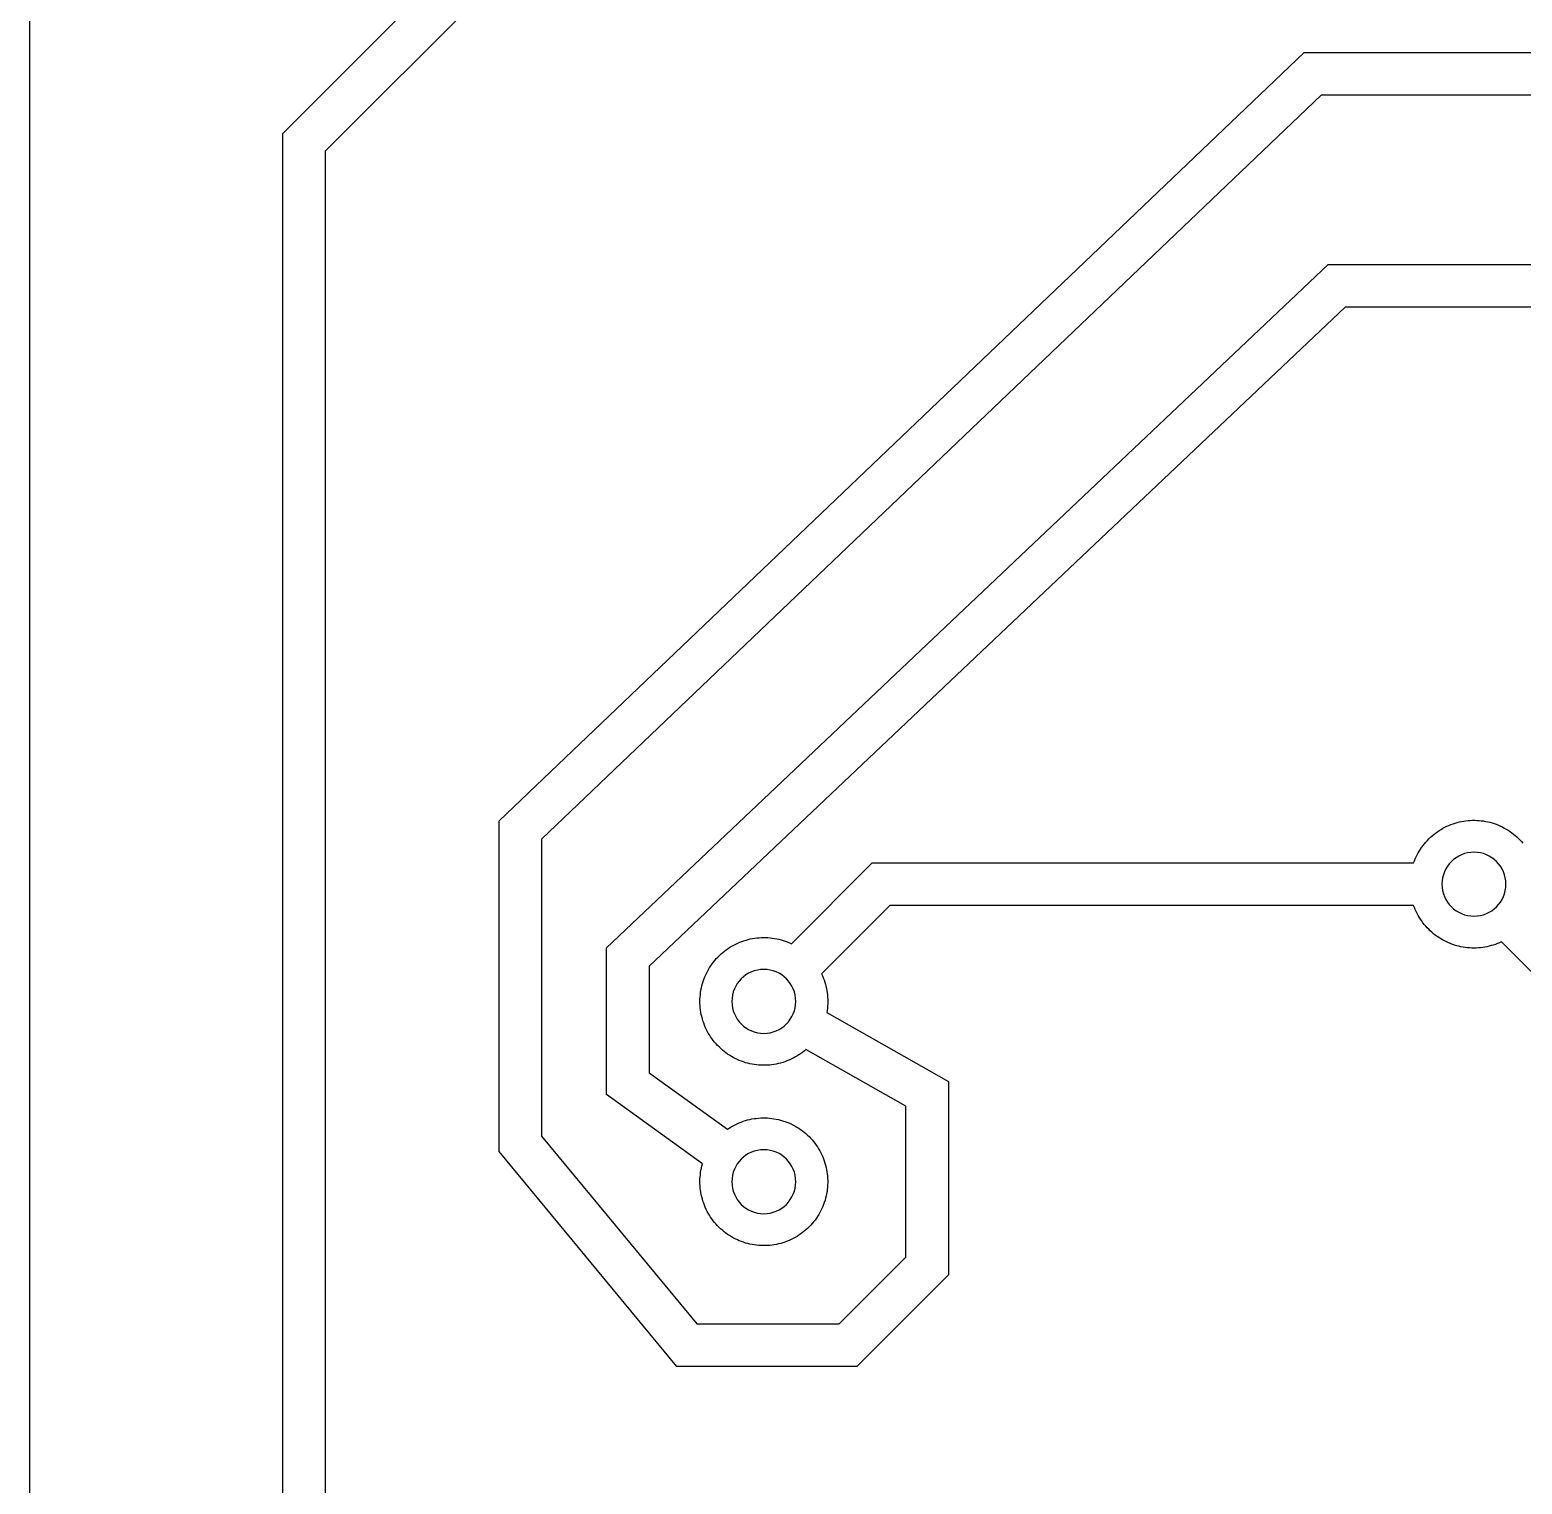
# Model space of a CAD drawing. Extents: x 77.4 to 152.4, y 0 to 50.
# Drawn here: x 77.38 to 98.4, y 18 to 38.49 of the extents above; entities that cross this region are included whole.
import ezdxf

# ---------------------------------------------------------------- set-up
doc = ezdxf.new("R2010")
doc.units = 0
doc.layers.add('DEFAULT', color=7, linetype='CONTINUOUS')

msp = doc.modelspace()

# ---------------------------------------------------------------- linework, layer by layer
at = {"layer": 'DEFAULT'}
for p, q in [((77.378, 0), (77.378, 50)), ((80.939, 37.025), (84.204, 40.29)), ((84.629, 39.866), (81.539, 36.777)), ((83.986, 27.344), (95.325, 38.166)), ((95.325, 38.166), (118.784, 38.166)), ((95.566, 37.566), (84.586, 27.087)), ((119.044, 37.566), (95.566, 37.566)), ((80.939, 11.344), (80.939, 37.025)), ((81.539, 36.777), (81.539, 11.592)), ((85.499, 25.557), (95.666, 35.179)), ((95.666, 35.179), (131.125, 35.179)), ((95.905, 34.579), (86.099, 25.299)), ((130.877, 34.579), (95.905, 34.579)), ((83.986, 22.69), (83.986, 27.344)), ((97.483, 27.323), (97.513, 27.33)), ((97.513, 27.33), (97.543, 27.337)), ((97.543, 27.337), (97.574, 27.342)), ((97.574, 27.342), (97.605, 27.347)), ((97.605, 27.347), (97.636, 27.35)), ((97.636, 27.35), (97.667, 27.352)), ((97.667, 27.352), (97.698, 27.354)), ((97.698, 27.354), (97.729, 27.354)), ((97.729, 27.354), (97.76, 27.353)), ((97.76, 27.353), (97.791, 27.351)), ((97.791, 27.351), (97.822, 27.348)), ((97.822, 27.348), (97.853, 27.344)), ((97.853, 27.344), (97.883, 27.338)), ((97.883, 27.338), (97.914, 27.332)), ((97.914, 27.332), (97.944, 27.325)), ((97.106, 27.114), (97.129, 27.135)), ((97.129, 27.135), (97.153, 27.155)), ((97.153, 27.155), (97.177, 27.174)), ((97.177, 27.174), (97.203, 27.192)), ((97.203, 27.192), (97.228, 27.209)), ((97.228, 27.209), (97.255, 27.226)), ((97.255, 27.226), (97.282, 27.241)), ((97.282, 27.241), (97.309, 27.256)), ((97.309, 27.256), (97.337, 27.27)), ((97.337, 27.27), (97.365, 27.282)), ((97.365, 27.282), (97.394, 27.294)), ((97.394, 27.294), (97.424, 27.305)), ((97.424, 27.305), (97.453, 27.314)), ((97.453, 27.314), (97.483, 27.323)), ((97.944, 27.325), (97.974, 27.317)), ((97.974, 27.317), (98.004, 27.307)), ((98.004, 27.307), (98.033, 27.297)), ((98.033, 27.297), (98.062, 27.285)), ((98.062, 27.285), (98.09, 27.273)), ((98.09, 27.273), (98.119, 27.26)), ((98.119, 27.26), (98.146, 27.245)), ((98.146, 27.245), (98.173, 27.23)), ((98.173, 27.23), (98.2, 27.214)), ((98.2, 27.214), (98.226, 27.197)), ((98.226, 27.197), (98.251, 27.179)), ((98.251, 27.179), (98.276, 27.16)), ((98.276, 27.16), (98.3, 27.14)), ((98.3, 27.14), (98.323, 27.12)), ((98.323, 27.12), (98.346, 27.098)), ((84.586, 27.087), (84.586, 22.906)), ((96.933, 26.895), (96.949, 26.922)), ((96.949, 26.922), (96.966, 26.948)), ((96.966, 26.948), (96.983, 26.974)), ((96.983, 26.974), (97.001, 26.999)), ((97.001, 26.999), (97.021, 27.023)), ((97.021, 27.023), (97.041, 27.047)), ((97.041, 27.047), (97.062, 27.07)), ((97.062, 27.07), (97.083, 27.093)), ((97.083, 27.093), (97.106, 27.114)), ((98.346, 27.098), (98.368, 27.076)), ((98.368, 27.076), (98.389, 27.053)), ((98.389, 27.053), (98.409, 27.03)), ((88.104, 25.615), (89.243, 26.754)), ((89.243, 26.754), (96.869, 26.754)), ((96.869, 26.754), (96.88, 26.783)), ((96.88, 26.783), (96.892, 26.812)), ((96.892, 26.812), (96.905, 26.84)), ((96.905, 26.84), (96.918, 26.868)), ((96.918, 26.868), (96.933, 26.895)), ((89.492, 26.154), (88.529, 25.191)), ((96.869, 26.154), (89.492, 26.154)), ((96.88, 26.125), (96.869, 26.154)), ((96.891, 26.097), (96.88, 26.125)), ((96.904, 26.069), (96.891, 26.097)), ((96.918, 26.041), (96.904, 26.069)), ((96.932, 26.014), (96.918, 26.041)), ((96.948, 25.987), (96.932, 26.014)), ((96.964, 25.961), (96.948, 25.987)), ((96.982, 25.936), (96.964, 25.961)), ((97, 25.911), (96.982, 25.936)), ((97.019, 25.887), (97, 25.911)), ((97.039, 25.863), (97.019, 25.887)), ((97.059, 25.84), (97.039, 25.863)), ((87.377, 25.636), (87.406, 25.647)), ((87.406, 25.647), (87.435, 25.658)), ((87.435, 25.658), (87.465, 25.667)), ((87.465, 25.667), (87.495, 25.675)), ((87.495, 25.675), (87.525, 25.682)), ((87.525, 25.682), (87.556, 25.688)), ((87.556, 25.688), (87.587, 25.693)), ((87.587, 25.693), (87.618, 25.697)), ((87.618, 25.697), (87.649, 25.7)), ((87.649, 25.7), (87.68, 25.702)), ((87.68, 25.702), (87.711, 25.703)), ((87.711, 25.703), (87.743, 25.702)), ((87.743, 25.702), (87.774, 25.701)), ((87.774, 25.701), (87.805, 25.699)), ((87.805, 25.699), (87.836, 25.695)), ((87.836, 25.695), (87.867, 25.69)), ((87.867, 25.69), (87.898, 25.684)), ((87.898, 25.684), (87.928, 25.678)), ((87.928, 25.678), (87.958, 25.67)), ((87.958, 25.67), (87.988, 25.661)), ((87.988, 25.661), (88.018, 25.651)), ((88.018, 25.651), (88.047, 25.64)), ((97.081, 25.818), (97.059, 25.84)), ((97.103, 25.797), (97.081, 25.818)), ((97.126, 25.776), (97.103, 25.797)), ((97.149, 25.756), (97.126, 25.776)), ((97.173, 25.737), (97.149, 25.756)), ((97.198, 25.719), (97.173, 25.737)), ((97.224, 25.701), (97.198, 25.719)), ((97.25, 25.685), (97.224, 25.701)), ((97.276, 25.669), (97.25, 25.685)), ((97.303, 25.655), (97.276, 25.669)), ((97.331, 25.641), (97.303, 25.655)), ((85.499, 23.491), (85.499, 25.557)), ((87.068, 25.427), (87.091, 25.45)), ((87.091, 25.45), (87.113, 25.471)), ((87.113, 25.471), (87.137, 25.491)), ((87.137, 25.491), (87.161, 25.511)), ((87.161, 25.511), (87.186, 25.53)), ((87.186, 25.53), (87.212, 25.548)), ((87.212, 25.548), (87.238, 25.565)), ((87.238, 25.565), (87.264, 25.581)), ((87.264, 25.581), (87.292, 25.596)), ((87.292, 25.596), (87.32, 25.611)), ((87.32, 25.611), (87.348, 25.624)), ((87.348, 25.624), (87.377, 25.636)), ((88.047, 25.64), (88.076, 25.628)), ((88.076, 25.628), (88.104, 25.615)), ((97.359, 25.628), (97.331, 25.641)), ((97.387, 25.617), (97.359, 25.628)), ((97.416, 25.606), (97.387, 25.617)), ((97.445, 25.596), (97.416, 25.606)), ((97.475, 25.587), (97.445, 25.596)), ((97.505, 25.579), (97.475, 25.587)), ((97.535, 25.573), (97.505, 25.579)), ((97.565, 25.567), (97.535, 25.573)), ((97.595, 25.562), (97.565, 25.567)), ((97.626, 25.559), (97.595, 25.562)), ((97.657, 25.556), (97.626, 25.559)), ((97.687, 25.554), (97.657, 25.556)), ((97.718, 25.554), (97.687, 25.554)), ((97.749, 25.554), (97.718, 25.554)), ((97.78, 25.556), (97.749, 25.554)), ((97.81, 25.559), (97.78, 25.556)), ((97.841, 25.562), (97.81, 25.559)), ((97.871, 25.567), (97.841, 25.562)), ((97.902, 25.573), (97.871, 25.567)), ((97.932, 25.58), (97.902, 25.573)), ((97.961, 25.588), (97.932, 25.58)), ((97.991, 25.596), (97.961, 25.588)), ((98.02, 25.606), (97.991, 25.596)), ((98.049, 25.617), (98.02, 25.606)), ((98.077, 25.629), (98.049, 25.617)), ((98.105, 25.642), (98.077, 25.629)), ((105.086, 18.661), (98.105, 25.642)), ((86.099, 25.299), (86.099, 23.798)), ((86.908, 25.198), (86.922, 25.226)), ((86.922, 25.226), (86.937, 25.253)), ((86.937, 25.253), (86.953, 25.28)), ((86.953, 25.28), (86.97, 25.306)), ((86.97, 25.306), (86.988, 25.332)), ((86.988, 25.332), (87.007, 25.357)), ((87.007, 25.357), (87.027, 25.381)), ((87.027, 25.381), (87.047, 25.405)), ((87.047, 25.405), (87.068, 25.427)), ((86.837, 24.992), (86.844, 25.022)), ((86.844, 25.022), (86.852, 25.053)), ((86.852, 25.053), (86.861, 25.082)), ((86.861, 25.082), (86.871, 25.112)), ((86.871, 25.112), (86.882, 25.141)), ((86.882, 25.141), (86.895, 25.17)), ((86.895, 25.17), (86.908, 25.198)), ((88.529, 25.191), (88.542, 25.163)), ((88.542, 25.163), (88.553, 25.134)), ((88.553, 25.134), (88.564, 25.105)), ((88.564, 25.105), (88.574, 25.075)), ((88.574, 25.075), (88.583, 25.046)), ((88.583, 25.046), (88.591, 25.016)), ((88.591, 25.016), (88.598, 24.985)), ((86.816, 24.806), (86.817, 24.837)), ((86.817, 24.775), (86.816, 24.806)), ((86.817, 24.837), (86.819, 24.868)), ((86.819, 24.868), (86.822, 24.899)), ((86.822, 24.899), (86.826, 24.93)), ((86.826, 24.93), (86.831, 24.961)), ((86.831, 24.961), (86.837, 24.992)), ((88.598, 24.985), (88.604, 24.955)), ((88.604, 24.955), (88.608, 24.924)), ((88.608, 24.924), (88.612, 24.894)), ((88.612, 24.894), (88.615, 24.863)), ((88.615, 24.863), (88.616, 24.832)), ((88.616, 24.832), (88.616, 24.801)), ((86.818, 24.744), (86.817, 24.775)), ((86.821, 24.712), (86.818, 24.744)), ((86.825, 24.681), (86.821, 24.712)), ((86.829, 24.651), (86.825, 24.681)), ((86.835, 24.62), (86.829, 24.651)), ((86.842, 24.589), (86.835, 24.62)), ((88.608, 24.677), (88.603, 24.646)), ((88.603, 24.646), (90.318, 23.676)), ((88.611, 24.708), (88.608, 24.677)), ((88.614, 24.739), (88.611, 24.708)), ((88.616, 24.77), (88.614, 24.739)), ((88.616, 24.801), (88.616, 24.77)), ((86.85, 24.559), (86.842, 24.589)), ((86.859, 24.529), (86.85, 24.559)), ((86.869, 24.5), (86.859, 24.529)), ((86.88, 24.47), (86.869, 24.5)), ((86.892, 24.442), (86.88, 24.47)), ((86.905, 24.413), (86.892, 24.442)), ((86.919, 24.385), (86.905, 24.413)), ((86.934, 24.358), (86.919, 24.385)), ((86.95, 24.331), (86.934, 24.358)), ((86.967, 24.305), (86.95, 24.331)), ((86.985, 24.279), (86.967, 24.305)), ((87.003, 24.254), (86.985, 24.279)), ((87.023, 24.23), (87.003, 24.254)), ((87.043, 24.206), (87.023, 24.23)), ((87.064, 24.183), (87.043, 24.206)), ((87.086, 24.161), (87.064, 24.183)), ((87.109, 24.139), (87.086, 24.161)), ((87.132, 24.118), (87.109, 24.139)), ((87.156, 24.099), (87.132, 24.118)), ((87.181, 24.079), (87.156, 24.099)), ((87.206, 24.061), (87.181, 24.079)), ((87.232, 24.044), (87.206, 24.061)), ((87.259, 24.028), (87.232, 24.044)), ((87.286, 24.012), (87.259, 24.028)), ((87.314, 23.998), (87.286, 24.012)), ((87.342, 23.984), (87.314, 23.998)), ((87.371, 23.972), (87.342, 23.984)), ((87.4, 23.96), (87.371, 23.972)), ((88.041, 23.964), (88.012, 23.953)), ((88.07, 23.975), (88.041, 23.964)), ((88.099, 23.988), (88.07, 23.975)), ((88.127, 24.002), (88.099, 23.988)), ((88.154, 24.017), (88.127, 24.002)), ((88.181, 24.032), (88.154, 24.017)), ((88.208, 24.049), (88.181, 24.032)), ((88.234, 24.066), (88.208, 24.049)), ((88.259, 24.085), (88.234, 24.066)), ((88.284, 24.104), (88.259, 24.085)), ((88.307, 24.124), (88.284, 24.104)), ((89.718, 23.326), (88.307, 24.124)), ((86.099, 23.798), (87.204, 23.002)), ((87.429, 23.95), (87.4, 23.96)), ((87.459, 23.94), (87.429, 23.95)), ((87.489, 23.932), (87.459, 23.94)), ((87.519, 23.925), (87.489, 23.932)), ((87.55, 23.918), (87.519, 23.925)), ((87.581, 23.913), (87.55, 23.918)), ((87.612, 23.909), (87.581, 23.913)), ((87.643, 23.906), (87.612, 23.909)), ((87.674, 23.904), (87.643, 23.906)), ((87.705, 23.903), (87.674, 23.904)), ((87.736, 23.903), (87.705, 23.903)), ((87.768, 23.904), (87.736, 23.903)), ((87.799, 23.907), (87.768, 23.904)), ((87.83, 23.91), (87.799, 23.907)), ((87.861, 23.915), (87.83, 23.91)), ((87.892, 23.92), (87.861, 23.915)), ((87.922, 23.927), (87.892, 23.92)), ((87.952, 23.934), (87.922, 23.927)), ((87.982, 23.943), (87.952, 23.934)), ((88.012, 23.953), (87.982, 23.943)), ((90.318, 23.676), (90.318, 20.954)), ((86.853, 22.516), (85.499, 23.491)), ((87.427, 23.115), (87.456, 23.124)), ((87.456, 23.124), (87.487, 23.133)), ((87.487, 23.133), (87.517, 23.14)), ((87.517, 23.14), (87.548, 23.147)), ((87.548, 23.147), (87.578, 23.152)), ((87.578, 23.152), (87.609, 23.156)), ((87.609, 23.156), (87.641, 23.16)), ((87.641, 23.16), (87.672, 23.162)), ((87.672, 23.162), (87.703, 23.163)), ((87.703, 23.163), (87.735, 23.163)), ((87.735, 23.163), (87.766, 23.162)), ((87.766, 23.162), (87.797, 23.159)), ((87.797, 23.159), (87.828, 23.156)), ((87.828, 23.156), (87.859, 23.151)), ((87.859, 23.151), (87.89, 23.146)), ((87.89, 23.146), (87.921, 23.139)), ((87.921, 23.139), (87.951, 23.132)), ((87.951, 23.132), (87.981, 23.123)), ((87.981, 23.123), (88.011, 23.113)), ((89.718, 21.202), (89.718, 23.326)), ((87.204, 23.002), (87.23, 23.02)), ((87.23, 23.02), (87.256, 23.036)), ((87.256, 23.036), (87.283, 23.052)), ((87.283, 23.052), (87.311, 23.066)), ((87.311, 23.066), (87.339, 23.08)), ((87.339, 23.08), (87.368, 23.093)), ((87.368, 23.093), (87.397, 23.104)), ((87.397, 23.104), (87.427, 23.115)), ((88.011, 23.113), (88.04, 23.103)), ((88.04, 23.103), (88.069, 23.091)), ((88.069, 23.091), (88.098, 23.078)), ((88.098, 23.078), (88.126, 23.064)), ((88.126, 23.064), (88.154, 23.05)), ((88.154, 23.05), (88.181, 23.034)), ((88.181, 23.034), (88.207, 23.017)), ((88.207, 23.017), (88.233, 23)), ((88.233, 23), (88.259, 22.981)), ((88.259, 22.981), (88.283, 22.962)), ((88.283, 22.962), (88.307, 22.942)), ((88.307, 22.942), (88.331, 22.921)), ((88.331, 22.921), (88.353, 22.899)), ((84.586, 22.906), (86.773, 20.261)), ((88.353, 22.899), (88.375, 22.876)), ((88.375, 22.876), (88.396, 22.853)), ((88.396, 22.853), (88.416, 22.829)), ((88.416, 22.829), (88.435, 22.805)), ((88.435, 22.805), (88.454, 22.779)), ((88.454, 22.779), (88.471, 22.753)), ((88.471, 22.753), (88.488, 22.727)), ((88.488, 22.727), (88.503, 22.7)), ((86.491, 19.661), (83.986, 22.69)), ((86.844, 22.485), (86.853, 22.516)), ((88.503, 22.7), (88.518, 22.672)), ((88.518, 22.672), (88.532, 22.644)), ((88.532, 22.644), (88.545, 22.615)), ((88.545, 22.615), (88.556, 22.586)), ((88.556, 22.586), (88.567, 22.557)), ((88.567, 22.557), (88.577, 22.527)), ((88.577, 22.527), (88.586, 22.497)), ((88.586, 22.497), (88.593, 22.466)), ((86.817, 22.3), (86.819, 22.331)), ((86.817, 22.269), (86.817, 22.3)), ((86.819, 22.331), (86.822, 22.362)), ((86.822, 22.362), (86.826, 22.393)), ((86.826, 22.393), (86.831, 22.424)), ((86.831, 22.424), (86.837, 22.455)), ((86.837, 22.455), (86.844, 22.485)), ((88.593, 22.466), (88.6, 22.436)), ((88.6, 22.436), (88.605, 22.405)), ((88.605, 22.405), (88.61, 22.374)), ((88.61, 22.374), (88.613, 22.343)), ((88.613, 22.343), (88.615, 22.312)), ((88.615, 22.312), (88.616, 22.28)), ((86.817, 22.237), (86.817, 22.269)), ((86.818, 22.206), (86.817, 22.237)), ((86.821, 22.175), (86.818, 22.206)), ((86.824, 22.144), (86.821, 22.175)), ((86.829, 22.113), (86.824, 22.144)), ((86.835, 22.082), (86.829, 22.113)), ((86.842, 22.051), (86.835, 22.082)), ((88.6, 22.093), (88.594, 22.063)), ((88.606, 22.124), (88.6, 22.093)), ((88.61, 22.155), (88.606, 22.124)), ((88.613, 22.186), (88.61, 22.155)), ((88.615, 22.218), (88.613, 22.186)), ((88.616, 22.249), (88.615, 22.218)), ((88.616, 22.28), (88.616, 22.249)), ((86.85, 22.021), (86.842, 22.051)), ((86.859, 21.991), (86.85, 22.021)), ((86.869, 21.961), (86.859, 21.991)), ((86.88, 21.932), (86.869, 21.961)), ((86.892, 21.903), (86.88, 21.932)), ((86.905, 21.874), (86.892, 21.903)), ((86.919, 21.846), (86.905, 21.874)), ((88.533, 21.885), (88.52, 21.857)), ((88.546, 21.914), (88.533, 21.885)), ((88.558, 21.943), (88.546, 21.914)), ((88.568, 21.972), (88.558, 21.943)), ((88.578, 22.002), (88.568, 21.972)), ((88.586, 22.032), (88.578, 22.002)), ((88.594, 22.063), (88.586, 22.032)), ((86.934, 21.819), (86.919, 21.846)), ((86.95, 21.792), (86.934, 21.819)), ((86.966, 21.766), (86.95, 21.792)), ((86.984, 21.74), (86.966, 21.766)), ((87.003, 21.715), (86.984, 21.74)), ((87.022, 21.69), (87.003, 21.715)), ((87.043, 21.666), (87.022, 21.69)), ((87.064, 21.643), (87.043, 21.666)), ((88.377, 21.652), (88.356, 21.629)), ((88.398, 21.675), (88.377, 21.652)), ((88.418, 21.699), (88.398, 21.675)), ((88.437, 21.724), (88.418, 21.699)), ((88.456, 21.749), (88.437, 21.724)), ((88.473, 21.775), (88.456, 21.749)), ((88.49, 21.802), (88.473, 21.775)), ((88.505, 21.829), (88.49, 21.802)), ((88.52, 21.857), (88.505, 21.829)), ((87.086, 21.621), (87.064, 21.643)), ((87.108, 21.599), (87.086, 21.621)), ((87.132, 21.579), (87.108, 21.599)), ((87.156, 21.559), (87.132, 21.579)), ((87.181, 21.54), (87.156, 21.559)), ((87.206, 21.521), (87.181, 21.54)), ((87.233, 21.504), (87.206, 21.521)), ((87.259, 21.488), (87.233, 21.504)), ((87.286, 21.472), (87.259, 21.488)), ((87.314, 21.458), (87.286, 21.472)), ((87.343, 21.444), (87.314, 21.458)), ((87.371, 21.432), (87.343, 21.444)), ((88.101, 21.449), (88.073, 21.436)), ((88.129, 21.463), (88.101, 21.449)), ((88.157, 21.478), (88.129, 21.463)), ((88.184, 21.494), (88.157, 21.478)), ((88.21, 21.51), (88.184, 21.494)), ((88.236, 21.528), (88.21, 21.51)), ((88.261, 21.547), (88.236, 21.528)), ((88.286, 21.566), (88.261, 21.547)), ((88.31, 21.586), (88.286, 21.566)), ((88.333, 21.607), (88.31, 21.586)), ((88.356, 21.629), (88.333, 21.607)), ((87.4, 21.42), (87.371, 21.432)), ((87.43, 21.41), (87.4, 21.42)), ((87.46, 21.4), (87.43, 21.41)), ((87.49, 21.392), (87.46, 21.4)), ((87.52, 21.384), (87.49, 21.392)), ((87.551, 21.378), (87.52, 21.384)), ((87.582, 21.373), (87.551, 21.378)), ((87.613, 21.369), (87.582, 21.373)), ((87.644, 21.366), (87.613, 21.369)), ((87.675, 21.364), (87.644, 21.366)), ((87.707, 21.363), (87.675, 21.364)), ((87.738, 21.363), (87.707, 21.363)), ((87.769, 21.364), (87.738, 21.363)), ((87.801, 21.367), (87.769, 21.364)), ((87.832, 21.37), (87.801, 21.367)), ((87.863, 21.375), (87.832, 21.37)), ((87.893, 21.38), (87.863, 21.375)), ((87.924, 21.387), (87.893, 21.38)), ((87.954, 21.395), (87.924, 21.387)), ((87.985, 21.404), (87.954, 21.395)), ((88.014, 21.414), (87.985, 21.404)), ((88.044, 21.424), (88.014, 21.414)), ((88.073, 21.436), (88.044, 21.424)), ((88.777, 20.261), (89.718, 21.202)), ((90.318, 20.954), (89.025, 19.661)), ((86.773, 20.261), (88.777, 20.261)), ((89.025, 19.661), (86.491, 19.661))]:
    msp.add_line(p, q, dxfattribs=at)
at = {"layer": 'DEFAULT', "extrusion": (0, 0, -1)}
for centre in [(-97.718, 26.454), (-87.716, 24.803), (-87.716, 22.263)]:
    msp.add_circle(centre, 0.45, dxfattribs=at)

doc.saveas('drawing.dxf')
